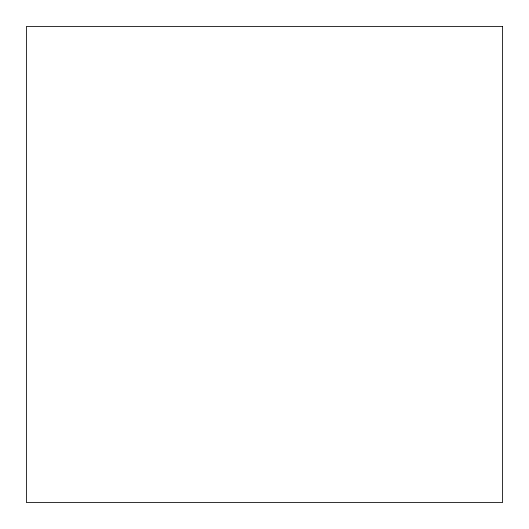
<?xml version="1.0" encoding="UTF-8"?>
<svg xmlns="http://www.w3.org/2000/svg" width="529" height="529" viewBox="0 0 529 529"><rect width="100%" height="100%" fill="white"/><g stroke="black" fill="none" stroke-linecap="round" stroke-linejoin="round"><path stroke-width="0.79" d="M502.55 26.45L26.45 26.45L26.45 502.55L502.55 502.55L502.55 26.45"/></g></svg>
